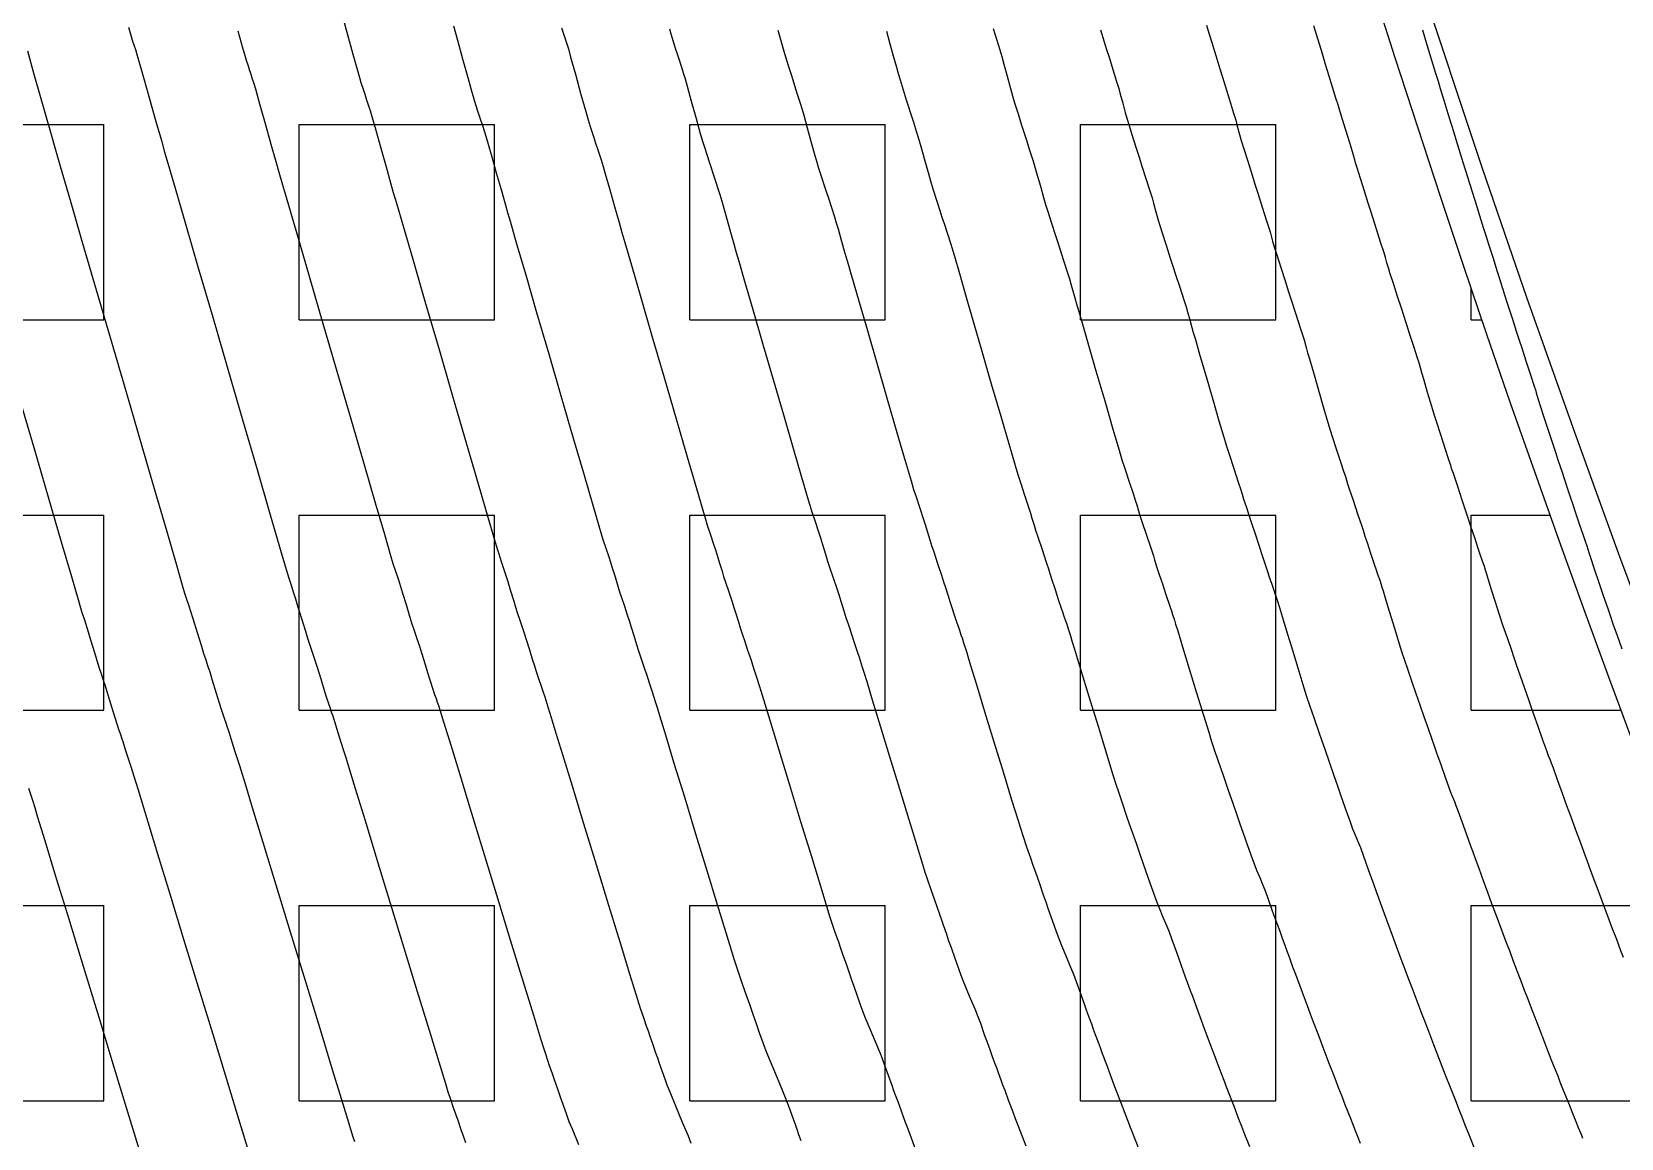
# Model space of a CAD drawing. Header units: feet. Extents: x 23 to 2149517, y -26 to 355304.
# Drawn here: x 2137437.8 to 2137498.9, y 340509.5 to 340552 of the extents above; entities that cross this region are included whole.
import ezdxf

# ---------------------------------------------------------------- set-up
doc = ezdxf.new("R2010")
doc.units = ezdxf.units.FT
doc.header["$MEASUREMENT"] = 0
doc.linetypes.add('xhpc023-pt$0$CL', pattern=[0.7, 0.5, -0.05, 0.1, -0.05])
for name, color, linetype in [('A-EC-CURLEX-MATTING', 6, 'Continuous'), ('C-TOPO-MAJR-N', 7, 'Continuous'), ('C-TOPO-MINR-N', 2, 'Continuous'), ('xhpc023-pav$0$A-PV-BC', 2, 'Continuous'), ('xhpc023-pt$0$V-PROP-RWAY-N', 7, 'Continuous'), ('xhpc023-pt$0$V-RWAY-CNTR-N', 4, 'xhpc023-pt$0$CL')]:
    doc.layers.add(name, color=color, linetype=linetype)

# ---------------------------------------------------------------- blocks, each defined once
blk = doc.blocks.new('xhpc023-pav')
at = {"layer": 'xhpc023-pav$0$A-PV-BC'}
blk.add_arc((2138085.448, 340781.127), 618.5, 189.308696, 218.608714, dxfattribs=at)
blk = doc.blocks.new('xhpc023-pt')
at = {"layer": 'xhpc023-pt$0$V-PROP-RWAY-N'}
blk.add_arc((2138085.362, 340747.681), 625, 187.589997, 218.608714, dxfattribs=at)
at = {"layer": 'xhpc023-pt$0$V-RWAY-CNTR-N'}
blk.add_arc((2138079.026, 340789.169), 600, 189.776189, 218.608714, dxfattribs=at)

msp = doc.modelspace()

# ---------------------------------------------------------------- block references
at = {"layer": 'A-EC-CURLEX-MATTING'}
msp.add_blockref('xhpc023-pt', (0, 0), dxfattribs=at)

# ---------------------------------------------------------------- next in the draw order: hatches: boundary and pattern name
h = msp.add_hatch(dxfattribs=at)
h.set_pattern_fill('SQUARE', color=256, scale=60)
h.set_pattern_definition([(0, (-6.905, -4.04), (0, 7.5), [7.5, -7.5]), (90, (-6.905, -4.04), (-7.5, 5e-16), [7.5, -7.5])])
edge = h.paths.add_edge_path()
edge.add_arc((2138044.92, 340728.888), 582.55, 186.445842, 221.755021, ccw=False)
edge.add_arc((2136881.465, 340563.607), 593.06, 9.695913, 28.023751)
edge.add_line((2137404.99, 340842.248), (2137360.887, 340917.634))
edge.add_arc((2137447.708, 341046.588), 155.457, 211.20002, 236.04866, ccw=False)
edge.add_line((2137314.735, 340966.056), (2137301.641, 340964.695))
edge.add_line((2137301.641, 340964.695), (2137293.912, 340952.908))
edge.add_line((2137293.912, 340952.908), (2137303.613, 340937.493))
edge.add_line((2137303.613, 340937.493), (2137345.99, 340840.887))
edge.add_line((2137345.99, 340840.887), (2137331.35, 340808.337))
edge.add_line((2137331.35, 340808.337), (2137355.481, 340807.848))
edge.add_line((2137355.481, 340807.848), (2137372.696, 340756.316))
edge.add_line((2137372.696, 340756.316), (2137351.027, 340683.383))
edge.add_line((2137351.027, 340683.383), (2137357.983, 340661.33))
edge.add_line((2137357.983, 340661.33), (2137454.597, 340604.082))
edge.add_line((2137454.597, 340604.082), (2137415.547, 340530.507))
edge.add_line((2137415.547, 340530.507), (2137390.499, 340493.752))
edge.add_line((2137390.499, 340493.752), (2137422.027, 340493.4))
edge.add_line((2137422.027, 340493.4), (2137396.265, 340470.455))
edge.add_line((2137396.265, 340470.455), (2137454.81, 340441.952))
edge.add_line((2137454.81, 340441.952), (2137478.721, 340421.222))
edge.add_line((2137478.721, 340421.222), (2137537.813, 340413.158))
edge.add_line((2137537.813, 340413.158), (2137543.89, 340415.228))
edge.add_line((2137543.89, 340415.228), (2137550.004, 340414.643))
edge.add_line((2137550.004, 340414.643), (2137577.55, 340364.916))
edge.add_line((2137577.55, 340364.916), (2137601.618, 340330.661))
edge.add_line((2137601.618, 340330.661), (2137610.339, 340340.941))

# ---------------------------------------------------------------- next in the draw order: linework, layer by layer
for points in [[(2137396.265, 340470.455), (2137454.81, 340441.952), (2137478.721, 340421.222), (2137537.813, 340413.158), (2137543.89, 340415.228), (2137550.004, 340414.643), (2137577.55, 340364.916), (2137601.618, 340330.661), (2137610.339, 340340.941, -0.155296), (2137466.053, 340663.489, 0.080141), (2137404.99, 340842.248)], [(2137495.169, 340570.113, 0.084712), (2137597.438, 340385.041), (2137625.022, 340350.498)]]:
    msp.add_lwpolyline(points, format="xyb", dxfattribs=at)
at = {"layer": 'C-TOPO-MAJR-N', "color": 7, "linetype": 'Continuous', "lineweight": -3}
for points, elevation in [([(2137498.953, 340516.465), (2137498.852, 340516.73), (2137498.69, 340517.155), (2137498.508, 340517.635), (2137498.347, 340518.06), (2137498.247, 340518.325), (2137498.143, 340518.603), (2137497.975, 340519.053), (2137497.789, 340519.551), (2137497.632, 340519.972), (2137497.551, 340520.19), (2137497.452, 340520.46), (2137497.307, 340520.855), (2137497.207, 340521.124), (2137497.109, 340521.395), (2137496.964, 340521.79), (2137496.866, 340522.06), (2137496.779, 340522.3), (2137496.612, 340522.764), (2137496.421, 340523.296), (2137496.261, 340523.739), (2137496.19, 340523.935), (2137496.132, 340524.077), (2137496.073, 340524.218), (2137496.008, 340524.403), (2137495.859, 340524.822), (2137495.677, 340525.337), (2137495.51, 340525.808), (2137495.408, 340526.097), (2137495.315, 340526.365), (2137495.165, 340526.796), (2137494.996, 340527.281), (2137494.846, 340527.712), (2137494.753, 340527.981), (2137494.658, 340528.257), (2137494.505, 340528.704), (2137494.335, 340529.202), (2137494.188, 340529.631), (2137494.108, 340529.871), (2137494.021, 340530.151), (2137493.885, 340530.596), (2137493.759, 340531.01), (2137493.703, 340531.197), (2137493.679, 340531.273), (2137493.655, 340531.35), (2137493.61, 340531.482), (2137493.525, 340531.733), (2137493.466, 340531.909), (2137493.387, 340532.145), (2137493.237, 340532.592), (2137493.091, 340533.027), (2137493.024, 340533.227), (2137493, 340533.303), (2137492.976, 340533.38), (2137492.91, 340533.578), (2137492.756, 340534.042), (2137492.572, 340534.596), (2137492.418, 340535.06), (2137492.352, 340535.258), (2137492.329, 340535.335), (2137492.305, 340535.411), (2137492.246, 340535.59), (2137492.106, 340536.015), (2137491.933, 340536.539), (2137491.777, 340537.013), (2137491.687, 340537.291), (2137491.586, 340537.632), (2137491.429, 340538.174), (2137491.281, 340538.685), (2137491.21, 340538.932), (2137491.157, 340539.12), (2137491.103, 340539.309), (2137491.043, 340539.494), (2137490.911, 340539.901), (2137490.749, 340540.398), (2137490.601, 340540.852), (2137490.511, 340541.13), (2137490.421, 340541.408), (2137490.275, 340541.863), (2137490.115, 340542.361), (2137489.983, 340542.77), (2137489.924, 340542.957), (2137489.868, 340543.156), (2137489.813, 340543.355), (2137489.755, 340543.541), (2137489.625, 340543.947), (2137489.468, 340544.442), (2137489.324, 340544.893), (2137489.237, 340545.17), (2137489.149, 340545.447), (2137489.007, 340545.899), (2137488.852, 340546.395), (2137488.724, 340546.803), (2137488.665, 340546.991), (2137488.632, 340547.113), (2137488.583, 340547.291), (2137488.55, 340547.413), (2137488.492, 340547.6), (2137488.367, 340548.004), (2137488.214, 340548.497), (2137488.074, 340548.946), (2137487.989, 340549.221), (2137487.91, 340549.479), (2137487.783, 340549.893), (2137487.64, 340550.361), (2137487.513, 340550.775), (2137487.434, 340551.034), (2137487.35, 340551.31), (2137487.213, 340551.762), (2137487.063, 340552.257)], 570), ([(2137445.748, 340552.063), (2137445.94, 340551.375), (2137446.022, 340551.08), (2137446.068, 340550.935), (2137446.136, 340550.724), (2137446.183, 340550.579), (2137446.23, 340550.435), (2137446.299, 340550.224), (2137446.345, 340550.08), (2137446.416, 340549.833), (2137446.578, 340549.258), (2137446.792, 340548.502), (2137447.015, 340547.713), (2137447.206, 340547.039), (2137447.322, 340546.629), (2137447.435, 340546.239), (2137447.69, 340545.365), (2137448.056, 340544.104), (2137448.507, 340542.556), (2137449.013, 340540.818), (2137449.546, 340538.988), (2137450.077, 340537.166), (2137450.577, 340535.449), (2137451.018, 340533.936), (2137451.371, 340532.725), (2137451.607, 340531.915), (2137451.698, 340531.603), (2137451.782, 340531.346), (2137451.906, 340530.972), (2137451.99, 340530.716), (2137452.067, 340530.466), (2137452.203, 340530.022), (2137452.338, 340529.578), (2137452.416, 340529.327), (2137452.502, 340529.067), (2137452.628, 340528.688), (2137452.714, 340528.428), (2137452.793, 340528.175), (2137452.932, 340527.729), (2137453.068, 340527.289), (2137453.141, 340527.055), (2137453.206, 340526.859), (2137453.301, 340526.577), (2137453.355, 340526.416), (2137453.401, 340526.281), (2137453.447, 340526.145), (2137453.51, 340525.946), (2137453.643, 340525.523), (2137453.784, 340525.072), (2137453.873, 340524.788), (2137453.987, 340524.418), (2137454.266, 340523.505), (2137454.668, 340522.186), (2137455.153, 340520.597), (2137455.68, 340518.874), (2137456.205, 340517.152), (2137456.689, 340515.568), (2137457.09, 340514.257), (2137457.365, 340513.356), (2137457.475, 340513), (2137457.567, 340512.726), (2137457.704, 340512.327), (2137457.797, 340512.055), (2137457.892, 340511.783), (2137458.03, 340511.385), (2137458.125, 340511.113), (2137458.22, 340510.841), (2137458.36, 340510.444), (2137458.457, 340510.173), (2137458.576, 340509.883), (2137458.82, 340509.292)], 560), ([(2137466.483, 340552.089), (2137466.629, 340551.555), (2137466.705, 340551.279), (2137466.771, 340551.066), (2137466.877, 340550.728), (2137466.984, 340550.39), (2137467.051, 340550.177), (2137467.119, 340549.964), (2137467.226, 340549.628), (2137467.334, 340549.291), (2137467.4, 340549.078), (2137467.472, 340548.822), (2137467.607, 340548.334), (2137467.764, 340547.768), (2137467.9, 340547.278), (2137467.973, 340547.018), (2137468.044, 340546.792), (2137468.159, 340546.436), (2137468.274, 340546.08), (2137468.347, 340545.855), (2137468.42, 340545.63), (2137468.537, 340545.275), (2137468.652, 340544.919), (2137468.724, 340544.694), (2137468.792, 340544.46), (2137468.914, 340544.027), (2137469.057, 340543.519), (2137469.186, 340543.062), (2137469.266, 340542.78), (2137469.367, 340542.434), (2137469.595, 340541.647), (2137469.915, 340540.548), (2137470.289, 340539.261), (2137470.681, 340537.915), (2137471.054, 340536.633), (2137471.372, 340535.544), (2137471.597, 340534.773), (2137471.693, 340534.447), (2137471.784, 340534.167), (2137471.929, 340533.724), (2137472.071, 340533.297), (2137472.147, 340533.064), (2137472.216, 340532.841), (2137472.315, 340532.515), (2137472.384, 340532.293), (2137472.465, 340532.047), (2137472.615, 340531.598), (2137472.764, 340531.149), (2137472.845, 340530.904), (2137472.914, 340530.684), (2137473.014, 340530.361), (2137473.082, 340530.141), (2137473.145, 340529.953), (2137473.252, 340529.634), (2137473.356, 340529.324), (2137473.411, 340529.162), (2137473.451, 340529.043), (2137473.51, 340528.868), (2137473.551, 340528.748), (2137473.613, 340528.55), (2137473.717, 340528.221), (2137473.788, 340527.993), (2137473.881, 340527.69), (2137474.106, 340526.952), (2137474.419, 340525.924), (2137474.778, 340524.747), (2137475.139, 340523.567), (2137475.457, 340522.526), (2137475.689, 340521.767), (2137475.791, 340521.435), (2137475.884, 340521.16), (2137476.032, 340520.726), (2137476.181, 340520.292), (2137476.275, 340520.018), (2137476.37, 340519.744), (2137476.521, 340519.311), (2137476.671, 340518.878), (2137476.767, 340518.605), (2137476.863, 340518.331), (2137477.014, 340517.899), (2137477.167, 340517.467), (2137477.265, 340517.196), (2137477.373, 340516.93), (2137477.547, 340516.512), (2137477.721, 340516.093), (2137477.83, 340515.828), (2137477.934, 340515.544), (2137478.097, 340515.091), (2137478.253, 340514.655), (2137478.336, 340514.422), (2137478.41, 340514.219), (2137478.518, 340513.923), (2137478.593, 340513.72), (2137478.667, 340513.518), (2137478.776, 340513.222), (2137478.851, 340513.019), (2137478.937, 340512.788), (2137479.098, 340512.355), (2137479.266, 340511.905), (2137479.372, 340511.621), (2137479.474, 340511.35), (2137479.636, 340510.923), (2137479.799, 340510.496), (2137479.901, 340510.226), (2137480.005, 340509.956), (2137480.169, 340509.529), (2137480.334, 340509.103)], 565)]:
    msp.add_lwpolyline(points, dxfattribs=dict(at, elevation=elevation))
at = {"layer": 'C-TOPO-MINR-N', "color": 2, "linetype": 'Continuous', "lineweight": -3}
for points, elevation in [([(2137449.718, 340552.765), (2137449.939, 340551.967), (2137450.161, 340551.168), (2137450.335, 340550.543), (2137450.412, 340550.267), (2137450.47, 340550.084), (2137450.557, 340549.817), (2137450.616, 340549.634), (2137450.675, 340549.452), (2137450.763, 340549.186), (2137450.821, 340549.003), (2137450.888, 340548.77), (2137451.037, 340548.243), (2137451.231, 340547.556), (2137451.433, 340546.841), (2137451.605, 340546.231), (2137451.711, 340545.859), (2137451.83, 340545.449), (2137452.099, 340544.524), (2137452.484, 340543.201), (2137452.952, 340541.594), (2137453.468, 340539.821), (2137453.999, 340537.997), (2137454.512, 340536.238), (2137454.971, 340534.66), (2137455.345, 340533.379), (2137455.598, 340532.511), (2137455.697, 340532.172), (2137455.759, 340531.98), (2137455.859, 340531.679), (2137455.959, 340531.377), (2137456.021, 340531.185), (2137456.094, 340530.951), (2137456.215, 340530.553), (2137456.337, 340530.155), (2137456.409, 340529.92), (2137456.473, 340529.727), (2137456.575, 340529.422), (2137456.677, 340529.117), (2137456.741, 340528.923), (2137456.815, 340528.685), (2137456.939, 340528.283), (2137457.062, 340527.889), (2137457.129, 340527.672), (2137457.201, 340527.456), (2137457.306, 340527.145), (2137457.366, 340526.966), (2137457.417, 340526.816), (2137457.467, 340526.666), (2137457.526, 340526.48), (2137457.647, 340526.095), (2137457.776, 340525.687), (2137457.856, 340525.429), (2137457.959, 340525.092), (2137458.213, 340524.262), (2137458.579, 340523.062), (2137459.021, 340521.617), (2137459.499, 340520.048), (2137459.978, 340518.481), (2137460.419, 340517.037), (2137460.784, 340515.842), (2137461.037, 340515.017), (2137461.138, 340514.687), (2137461.206, 340514.485), (2137461.315, 340514.167), (2137461.424, 340513.849), (2137461.493, 340513.647), (2137461.563, 340513.447), (2137461.673, 340513.129), (2137461.783, 340512.812), (2137461.853, 340512.611), (2137461.924, 340512.411), (2137462.035, 340512.094), (2137462.147, 340511.777), (2137462.219, 340511.578), (2137462.33, 340511.306), (2137462.551, 340510.771), (2137462.809, 340510.149), (2137463.03, 340509.614), (2137463.141, 340509.342)], 561), ([(2137454.022, 340552.261), (2137454.178, 340551.702), (2137454.376, 340550.988), (2137454.574, 340550.273), (2137454.731, 340549.711), (2137454.803, 340549.455), (2137454.873, 340549.234), (2137454.977, 340548.91), (2137455.049, 340548.689), (2137455.121, 340548.469), (2137455.226, 340548.147), (2137455.297, 340547.926), (2137455.36, 340547.706), (2137455.495, 340547.229), (2137455.669, 340546.611), (2137455.85, 340545.97), (2137456.005, 340545.424), (2137456.1, 340545.09), (2137456.207, 340544.72), (2137456.449, 340543.887), (2137456.796, 340542.695), (2137457.217, 340541.248), (2137457.682, 340539.651), (2137458.161, 340538.007), (2137458.623, 340536.421), (2137459.038, 340534.997), (2137459.375, 340533.839), (2137459.605, 340533.052), (2137459.696, 340532.741), (2137459.764, 340532.53), (2137459.874, 340532.198), (2137459.984, 340531.865), (2137460.053, 340531.655), (2137460.12, 340531.436), (2137460.228, 340531.085), (2137460.335, 340530.733), (2137460.403, 340530.513), (2137460.473, 340530.301), (2137460.585, 340529.966), (2137460.697, 340529.631), (2137460.767, 340529.419), (2137460.837, 340529.195), (2137460.947, 340528.838), (2137461.055, 340528.489), (2137461.117, 340528.29), (2137461.196, 340528.052), (2137461.311, 340527.712), (2137461.377, 340527.515), (2137461.433, 340527.351), (2137461.488, 340527.186), (2137461.543, 340527.014), (2137461.652, 340526.668), (2137461.767, 340526.301), (2137461.839, 340526.07), (2137461.932, 340525.766), (2137462.16, 340525.019), (2137462.49, 340523.939), (2137462.888, 340522.636), (2137463.319, 340521.223), (2137463.751, 340519.81), (2137464.149, 340518.507), (2137464.479, 340517.426), (2137464.708, 340516.678), (2137464.801, 340516.374), (2137464.875, 340516.154), (2137464.994, 340515.807), (2137465.113, 340515.459), (2137465.189, 340515.24), (2137465.264, 340515.021), (2137465.385, 340514.675), (2137465.505, 340514.328), (2137465.582, 340514.109), (2137465.658, 340513.891), (2137465.78, 340513.545), (2137465.902, 340513.2), (2137465.981, 340512.982), (2137466.084, 340512.73), (2137466.282, 340512.25), (2137466.512, 340511.696), (2137466.71, 340511.217), (2137466.813, 340510.964), (2137466.897, 340510.736), (2137467.027, 340510.374), (2137467.152, 340510.025), (2137467.219, 340509.839), (2137467.278, 340509.677), (2137467.364, 340509.439)], 562), ([(2137482.937, 340552.278), (2137483.039, 340551.94), (2137483.137, 340551.619), (2137483.293, 340551.112), (2137483.448, 340550.605), (2137483.547, 340550.284), (2137483.651, 340549.948), (2137483.817, 340549.415), (2137483.976, 340548.904), (2137484.059, 340548.633), (2137484.121, 340548.406), (2137484.211, 340548.075), (2137484.273, 340547.849), (2137484.358, 340547.574), (2137484.521, 340547.055), (2137484.692, 340546.513), (2137484.8, 340546.171), (2137484.908, 340545.83), (2137485.081, 340545.288), (2137485.245, 340544.77), (2137485.331, 340544.499), (2137485.39, 340544.289), (2137485.475, 340543.98), (2137485.534, 340543.769), (2137485.621, 340543.495), (2137485.789, 340542.97), (2137485.966, 340542.421), (2137486.078, 340542.075), (2137486.191, 340541.729), (2137486.37, 340541.18), (2137486.54, 340540.656), (2137486.627, 340540.386), (2137486.684, 340540.188), (2137486.765, 340539.899), (2137486.821, 340539.701), (2137486.889, 340539.466), (2137487.041, 340538.942), (2137487.237, 340538.267), (2137487.437, 340537.581), (2137487.6, 340537.02), (2137487.689, 340536.722), (2137487.777, 340536.449), (2137487.923, 340536.002), (2137488.084, 340535.514), (2137488.216, 340535.116), (2137488.273, 340534.942), (2137488.316, 340534.803), (2137488.358, 340534.665), (2137488.423, 340534.471), (2137488.568, 340534.034), (2137488.74, 340533.516), (2137488.886, 340533.079), (2137488.95, 340532.885), (2137488.993, 340532.747), (2137489.035, 340532.61), (2137489.102, 340532.411), (2137489.24, 340531.999), (2137489.381, 340531.58), (2137489.455, 340531.359), (2137489.51, 340531.197), (2137489.588, 340530.965), (2137489.634, 340530.829), (2137489.677, 340530.693), (2137489.72, 340530.556), (2137489.791, 340530.321), (2137489.957, 340529.777), (2137490.159, 340529.114), (2137490.34, 340528.52), (2137490.444, 340528.184), (2137490.53, 340527.928), (2137490.67, 340527.516), (2137490.829, 340527.054), (2137490.97, 340526.643), (2137491.058, 340526.388), (2137491.146, 340526.133), (2137491.288, 340525.724), (2137491.449, 340525.262), (2137491.591, 340524.853), (2137491.68, 340524.598), (2137491.775, 340524.328), (2137491.931, 340523.887), (2137492.102, 340523.402), (2137492.244, 340523.002), (2137492.312, 340522.814), (2137492.371, 340522.669), (2137492.459, 340522.458), (2137492.518, 340522.314), (2137492.591, 340522.114), (2137492.743, 340521.692), (2137492.923, 340521.191), (2137493.079, 340520.757), (2137493.16, 340520.532), (2137493.254, 340520.276), (2137493.391, 340519.9), (2137493.484, 340519.644), (2137493.579, 340519.387), (2137493.717, 340519.012), (2137493.811, 340518.756), (2137493.888, 340518.549), (2137494.037, 340518.149), (2137494.214, 340517.676), (2137494.373, 340517.248), (2137494.472, 340516.984), (2137494.567, 340516.733), (2137494.72, 340516.328), (2137494.893, 340515.873), (2137495.047, 340515.469), (2137495.142, 340515.217), (2137495.248, 340514.944), (2137495.42, 340514.495), (2137495.609, 340514.008), (2137495.735, 340513.68), (2137495.799, 340513.516), (2137495.82, 340513.462), (2137495.822, 340513.454), (2137495.824, 340513.449), (2137495.834, 340513.424), (2137495.841, 340513.407), (2137495.906, 340513.24), (2137496.064, 340512.838), (2137496.256, 340512.348), (2137496.425, 340511.918), (2137496.512, 340511.695), (2137496.613, 340511.442), (2137496.76, 340511.071), (2137496.861, 340510.817), (2137496.967, 340510.55), (2137497.121, 340510.166), (2137497.212, 340509.94), (2137497.261, 340509.821), (2137497.334, 340509.646), (2137497.378, 340509.526)], 569), ([(2137441.544, 340552.208), (2137441.632, 340551.892), (2137441.691, 340551.708), (2137441.75, 340551.524), (2137441.81, 340551.341), (2137441.87, 340551.157), (2137441.944, 340550.896), (2137442.12, 340550.272), (2137442.353, 340549.447), (2137442.597, 340548.584), (2137442.806, 340547.847), (2137442.933, 340547.399), (2137443.057, 340546.974), (2137443.334, 340546.02), (2137443.734, 340544.646), (2137444.226, 340542.957), (2137444.777, 340541.062), (2137445.358, 340539.068), (2137445.936, 340537.083), (2137446.481, 340535.212), (2137446.961, 340533.565), (2137447.345, 340532.248), (2137447.602, 340531.369), (2137447.7, 340531.034), (2137447.774, 340530.806), (2137447.884, 340530.474), (2137447.958, 340530.246), (2137448.04, 340529.981), (2137448.19, 340529.491), (2137448.34, 340529), (2137448.422, 340528.734), (2137448.499, 340528.502), (2137448.612, 340528.164), (2137448.688, 340527.933), (2137448.772, 340527.665), (2137448.924, 340527.174), (2137449.074, 340526.689), (2137449.153, 340526.438), (2137449.211, 340526.262), (2137449.296, 340526.009), (2137449.344, 340525.867), (2137449.385, 340525.746), (2137449.426, 340525.625), (2137449.493, 340525.411), (2137449.638, 340524.951), (2137449.793, 340524.458), (2137449.89, 340524.147), (2137449.995, 340523.807), (2137450.251, 340522.966), (2137450.627, 340521.737), (2137451.086, 340520.232), (2137451.597, 340518.561), (2137452.123, 340516.837), (2137452.632, 340515.17), (2137453.089, 340513.673), (2137453.461, 340512.457), (2137453.713, 340511.633), (2137453.811, 340511.313), (2137453.894, 340511.067), (2137454.017, 340510.708), (2137454.102, 340510.462), (2137454.187, 340510.217), (2137454.311, 340509.859), (2137454.397, 340509.614), (2137454.482, 340509.37)], 559), ([(2137458.177, 340552.18), (2137458.252, 340551.945), (2137458.361, 340551.602), (2137458.435, 340551.367), (2137458.523, 340551.054), (2137458.705, 340550.396), (2137458.92, 340549.623), (2137459.103, 340548.962), (2137459.193, 340548.643), (2137459.275, 340548.383), (2137459.397, 340548.004), (2137459.481, 340547.744), (2137459.566, 340547.486), (2137459.69, 340547.108), (2137459.773, 340546.849), (2137459.852, 340546.572), (2137460.013, 340546.004), (2137460.205, 340545.321), (2137460.38, 340544.7), (2137460.488, 340544.32), (2137460.6, 340543.934), (2137460.854, 340543.061), (2137461.214, 340541.823), (2137461.645, 340540.344), (2137462.11, 340538.748), (2137462.573, 340537.157), (2137462.999, 340535.694), (2137463.352, 340534.483), (2137463.596, 340533.647), (2137463.695, 340533.309), (2137463.771, 340533.076), (2137463.892, 340532.708), (2137464.012, 340532.344), (2137464.084, 340532.125), (2137464.145, 340531.927), (2137464.24, 340531.615), (2137464.336, 340531.303), (2137464.397, 340531.106), (2137464.471, 340530.882), (2137464.595, 340530.509), (2137464.719, 340530.137), (2137464.793, 340529.914), (2137464.855, 340529.716), (2137464.952, 340529.402), (2137465.048, 340529.093), (2137465.106, 340528.907), (2137465.192, 340528.649), (2137465.316, 340528.279), (2137465.388, 340528.064), (2137465.449, 340527.885), (2137465.509, 340527.707), (2137465.559, 340527.55), (2137465.656, 340527.241), (2137465.758, 340526.916), (2137465.822, 340526.711), (2137465.922, 340526.385), (2137466.166, 340525.585), (2137466.514, 340524.446), (2137466.923, 340523.103), (2137467.354, 340521.692), (2137467.765, 340520.347), (2137468.114, 340519.204), (2137468.361, 340518.397), (2137468.465, 340518.061), (2137468.545, 340517.823), (2137468.673, 340517.446), (2137468.802, 340517.07), (2137468.884, 340516.833), (2137468.966, 340516.595), (2137469.097, 340516.22), (2137469.227, 340515.845), (2137469.31, 340515.608), (2137469.393, 340515.371), (2137469.524, 340514.997), (2137469.657, 340514.623), (2137469.742, 340514.387), (2137469.837, 340514.153), (2137470.013, 340513.729), (2137470.215, 340513.243), (2137470.39, 340512.819), (2137470.485, 340512.585), (2137470.576, 340512.338), (2137470.717, 340511.946), (2137470.852, 340511.568), (2137470.925, 340511.366), (2137470.989, 340511.191), (2137471.082, 340510.934), (2137471.147, 340510.758), (2137471.211, 340510.583), (2137471.306, 340510.326), (2137471.37, 340510.151), (2137471.445, 340509.95), (2137471.585, 340509.575), (2137471.73, 340509.185)], 563), ([(2137462.313, 340552.137), (2137462.37, 340551.951), (2137462.462, 340551.657), (2137462.555, 340551.364), (2137462.614, 340551.178), (2137462.673, 340550.993), (2137462.766, 340550.701), (2137462.86, 340550.408), (2137462.917, 340550.223), (2137462.997, 340549.938), (2137463.156, 340549.365), (2137463.342, 340548.695), (2137463.501, 340548.12), (2137463.583, 340547.831), (2137463.646, 340547.631), (2137463.747, 340547.315), (2137463.85, 340546.999), (2137463.914, 340546.8), (2137463.979, 340546.6), (2137464.082, 340546.286), (2137464.185, 340545.971), (2137464.248, 340545.771), (2137464.322, 340545.516), (2137464.463, 340545.015), (2137464.631, 340544.42), (2137464.783, 340543.881), (2137464.877, 340543.55), (2137464.975, 340543.212), (2137465.198, 340542.447), (2137465.513, 340541.363), (2137465.89, 340540.067), (2137466.297, 340538.668), (2137466.704, 340537.272), (2137467.078, 340535.987), (2137467.389, 340534.922), (2137467.605, 340534.183), (2137467.694, 340533.878), (2137467.777, 340533.622), (2137467.911, 340533.216), (2137468.042, 340532.821), (2137468.116, 340532.594), (2137468.195, 340532.336), (2137468.311, 340531.958), (2137468.39, 340531.699), (2137468.468, 340531.464), (2137468.605, 340531.054), (2137468.742, 340530.643), (2137468.819, 340530.409), (2137468.899, 340530.153), (2137469.014, 340529.779), (2137469.094, 340529.524), (2137469.186, 340529.247), (2137469.321, 340528.846), (2137469.399, 340528.613), (2137469.465, 340528.42), (2137469.53, 340528.227), (2137469.601, 340528.003), (2137469.721, 340527.619), (2137469.805, 340527.352), (2137469.892, 340527.066), (2137470.106, 340526.366), (2137470.411, 340525.368), (2137470.77, 340524.191), (2137471.148, 340522.953), (2137471.508, 340521.772), (2137471.816, 340520.766), (2137472.034, 340520.052), (2137472.128, 340519.748), (2137472.214, 340519.491), (2137472.353, 340519.086), (2137472.492, 340518.681), (2137472.58, 340518.425), (2137472.668, 340518.17), (2137472.809, 340517.766), (2137472.949, 340517.362), (2137473.038, 340517.106), (2137473.128, 340516.851), (2137473.269, 340516.448), (2137473.412, 340516.045), (2137473.504, 340515.791), (2137473.625, 340515.495), (2137473.831, 340514.999), (2137474.037, 340514.503), (2137474.158, 340514.207), (2137474.255, 340513.941), (2137474.407, 340513.518), (2137474.553, 340513.112), (2137474.631, 340512.894), (2137474.699, 340512.705), (2137474.8, 340512.428), (2137474.87, 340512.239), (2137474.939, 340512.05), (2137475.041, 340511.774), (2137475.11, 340511.585), (2137475.191, 340511.369), (2137475.341, 340510.965), (2137475.498, 340510.545), (2137475.597, 340510.28), (2137475.693, 340510.027), (2137475.844, 340509.629), (2137475.995, 340509.23)], 564), ([(2137470.652, 340552.052), (2137470.772, 340551.613), (2137470.909, 340551.106), (2137471.03, 340550.665), (2137471.097, 340550.422), (2137471.171, 340550.18), (2137471.291, 340549.798), (2137471.412, 340549.417), (2137471.488, 340549.176), (2137471.565, 340548.935), (2137471.686, 340548.555), (2137471.807, 340548.174), (2137471.883, 340547.933), (2137471.971, 340547.618), (2137472.122, 340547.072), (2137472.273, 340546.526), (2137472.363, 340546.206), (2137472.442, 340545.954), (2137472.57, 340545.557), (2137472.699, 340545.161), (2137472.78, 340544.91), (2137472.862, 340544.659), (2137472.991, 340544.264), (2137473.12, 340543.868), (2137473.2, 340543.617), (2137473.285, 340543.323), (2137473.424, 340542.829), (2137473.565, 340542.327), (2137473.655, 340542.011), (2137473.757, 340541.657), (2137473.99, 340540.855), (2137474.31, 340539.756), (2137474.673, 340538.508), (2137475.036, 340537.26), (2137475.356, 340536.163), (2137475.589, 340535.365), (2137475.692, 340535.016), (2137475.79, 340534.713), (2137475.948, 340534.232), (2137476.1, 340533.773), (2137476.179, 340533.533), (2137476.236, 340533.346), (2137476.32, 340533.073), (2137476.378, 340532.886), (2137476.462, 340532.629), (2137476.625, 340532.142), (2137476.787, 340531.655), (2137476.871, 340531.399), (2137476.929, 340531.214), (2137477.013, 340530.943), (2137477.071, 340530.758), (2137477.134, 340530.567), (2137477.249, 340530.225), (2137477.362, 340529.888), (2137477.422, 340529.712), (2137477.465, 340529.584), (2137477.528, 340529.396), (2137477.571, 340529.268), (2137477.626, 340529.096), (2137477.712, 340528.822), (2137477.771, 340528.634), (2137477.869, 340528.312), (2137478.105, 340527.539), (2137478.424, 340526.493), (2137478.773, 340525.35), (2137479.097, 340524.289), (2137479.342, 340523.487), (2137479.455, 340523.122), (2137479.553, 340522.829), (2137479.711, 340522.366), (2137479.87, 340521.903), (2137479.971, 340521.61), (2137480.072, 340521.318), (2137480.233, 340520.856), (2137480.393, 340520.395), (2137480.495, 340520.103), (2137480.6, 340519.805), (2137480.765, 340519.335), (2137480.929, 340518.872), (2137481.027, 340518.6), (2137481.118, 340518.377), (2137481.264, 340518.025), (2137481.411, 340517.673), (2137481.502, 340517.45), (2137481.606, 340517.164), (2137481.781, 340516.679), (2137481.951, 340516.204), (2137482.042, 340515.949), (2137482.121, 340515.733), (2137482.237, 340515.417), (2137482.316, 340515.201), (2137482.395, 340514.985), (2137482.511, 340514.669), (2137482.591, 340514.453), (2137482.683, 340514.206), (2137482.855, 340513.745), (2137483.034, 340513.264), (2137483.147, 340512.962), (2137483.256, 340512.673), (2137483.429, 340512.217), (2137483.602, 340511.762), (2137483.712, 340511.473), (2137483.822, 340511.186), (2137483.998, 340510.731), (2137484.173, 340510.276), (2137484.284, 340509.989), (2137484.402, 340509.688), (2137484.589, 340509.211)], 566), ([(2137474.742, 340552.151), (2137474.87, 340551.741), (2137474.998, 340551.331), (2137475.077, 340551.071), (2137475.156, 340550.786), (2137475.282, 340550.32), (2137475.409, 340549.853), (2137475.489, 340549.564), (2137475.572, 340549.294), (2137475.706, 340548.869), (2137475.84, 340548.443), (2137475.925, 340548.174), (2137476.011, 340547.906), (2137476.146, 340547.482), (2137476.282, 340547.057), (2137476.365, 340546.789), (2137476.441, 340546.519), (2137476.559, 340546.091), (2137476.677, 340545.664), (2137476.753, 340545.394), (2137476.84, 340545.119), (2137476.981, 340544.681), (2137477.123, 340544.242), (2137477.213, 340543.965), (2137477.303, 340543.686), (2137477.448, 340543.246), (2137477.59, 340542.809), (2137477.676, 340542.54), (2137477.748, 340542.289), (2137477.861, 340541.891), (2137477.972, 340541.493), (2137478.043, 340541.241), (2137478.147, 340540.884), (2137478.38, 340540.081), (2137478.692, 340539.009), (2137479.03, 340537.845), (2137479.344, 340536.769), (2137479.581, 340535.956), (2137479.691, 340535.585), (2137479.797, 340535.258), (2137479.967, 340534.74), (2137480.129, 340534.25), (2137480.21, 340534.003), (2137480.257, 340533.851), (2137480.325, 340533.63), (2137480.371, 340533.479), (2137480.46, 340533.212), (2137480.634, 340532.686), (2137480.809, 340532.161), (2137480.898, 340531.894), (2137480.944, 340531.744), (2137481.012, 340531.525), (2137481.059, 340531.375), (2137481.124, 340531.181), (2137481.246, 340530.816), (2137481.368, 340530.452), (2137481.433, 340530.261), (2137481.479, 340530.124), (2137481.546, 340529.925), (2137481.592, 340529.789), (2137481.639, 340529.642), (2137481.707, 340529.424), (2137481.754, 340529.274), (2137481.832, 340529.017), (2137482.021, 340528.397), (2137482.278, 340527.556), (2137482.558, 340526.636), (2137482.821, 340525.777), (2137483.022, 340525.121), (2137483.118, 340524.809), (2137483.223, 340524.498), (2137483.391, 340524.006), (2137483.56, 340523.514), (2137483.667, 340523.203), (2137483.774, 340522.893), (2137483.945, 340522.402), (2137484.115, 340521.911), (2137484.223, 340521.601), (2137484.336, 340521.28), (2137484.516, 340520.77), (2137484.691, 340520.277), (2137484.789, 340520.005), (2137484.862, 340519.823), (2137484.981, 340519.538), (2137485.1, 340519.252), (2137485.174, 340519.071), (2137485.279, 340518.784), (2137485.465, 340518.267), (2137485.649, 340517.753), (2137485.748, 340517.477), (2137485.832, 340517.247), (2137485.955, 340516.911), (2137486.038, 340516.682), (2137486.123, 340516.452), (2137486.246, 340516.117), (2137486.331, 340515.888), (2137486.429, 340515.625), (2137486.611, 340515.135), (2137486.802, 340514.624), (2137486.922, 340514.303), (2137487.038, 340513.996), (2137487.222, 340513.512), (2137487.405, 340513.028), (2137487.522, 340512.721), (2137487.639, 340512.416), (2137487.826, 340511.933), (2137488.012, 340511.449), (2137488.13, 340511.144), (2137488.255, 340510.824), (2137488.454, 340510.318), (2137488.645, 340509.831), (2137488.747, 340509.57), (2137488.837, 340509.343)], 567), ([(2137478.874, 340552.097), (2137479.015, 340551.638), (2137479.104, 340551.347), (2137479.196, 340551.051), (2137479.342, 340550.582), (2137479.485, 340550.122), (2137479.568, 340549.852), (2137479.629, 340549.63), (2137479.724, 340549.279), (2137479.82, 340548.928), (2137479.881, 340548.706), (2137479.966, 340548.431), (2137480.114, 340547.959), (2137480.266, 340547.477), (2137480.362, 340547.173), (2137480.459, 340546.868), (2137480.614, 340546.385), (2137480.763, 340545.914), (2137480.848, 340545.644), (2137480.906, 340545.438), (2137480.996, 340545.113), (2137481.085, 340544.787), (2137481.144, 340544.581), (2137481.23, 340544.307), (2137481.385, 340543.826), (2137481.545, 340543.332), (2137481.645, 340543.02), (2137481.747, 340542.708), (2137481.909, 340542.213), (2137482.065, 340541.732), (2137482.152, 340541.463), (2137482.207, 340541.271), (2137482.293, 340540.967), (2137482.378, 340540.663), (2137482.432, 340540.471), (2137482.51, 340540.202), (2137482.686, 340539.597), (2137482.921, 340538.787), (2137483.177, 340537.906), (2137483.417, 340537.085), (2137483.6, 340536.457), (2137483.69, 340536.154), (2137483.803, 340535.803), (2137483.986, 340535.248), (2137484.158, 340534.726), (2137484.242, 340534.472), (2137484.303, 340534.272), (2137484.365, 340534.072), (2137484.457, 340533.794), (2137484.644, 340533.231), (2137484.832, 340532.667), (2137484.924, 340532.389), (2137484.985, 340532.191), (2137485.047, 340531.992), (2137485.113, 340531.795), (2137485.243, 340531.407), (2137485.375, 340531.016), (2137485.444, 340530.81), (2137485.494, 340530.662), (2137485.567, 340530.447), (2137485.613, 340530.309), (2137485.675, 340530.112), (2137485.737, 340529.915), (2137485.815, 340529.66), (2137485.998, 340529.056), (2137486.237, 340528.272), (2137486.481, 340527.472), (2137486.679, 340526.825), (2137486.781, 340526.497), (2137486.892, 340526.166), (2137487.07, 340525.645), (2137487.249, 340525.125), (2137487.362, 340524.796), (2137487.476, 340524.467), (2137487.656, 340523.947), (2137487.837, 340523.428), (2137487.952, 340523.1), (2137488.073, 340522.754), (2137488.267, 340522.206), (2137488.452, 340521.682), (2137488.55, 340521.409), (2137488.635, 340521.202), (2137488.761, 340520.9), (2137488.846, 340520.692), (2137488.951, 340520.404), (2137489.149, 340519.855), (2137489.347, 340519.302), (2137489.454, 340519.005), (2137489.543, 340518.761), (2137489.673, 340518.406), (2137489.761, 340518.163), (2137489.851, 340517.92), (2137489.981, 340517.565), (2137490.071, 340517.322), (2137490.175, 340517.044), (2137490.368, 340516.524), (2137490.57, 340515.984), (2137490.697, 340515.643), (2137490.82, 340515.319), (2137491.014, 340514.806), (2137491.209, 340514.293), (2137491.332, 340513.969), (2137491.457, 340513.646), (2137491.654, 340513.134), (2137491.851, 340512.623), (2137491.976, 340512.299), (2137492.109, 340511.961), (2137492.319, 340511.424), (2137492.521, 340510.909), (2137492.63, 340510.633), (2137492.725, 340510.392), (2137492.864, 340510.041), (2137492.96, 340509.801), (2137493.061, 340509.548), (2137493.207, 340509.184)], 568), ([(2137491.231, 340552.103), (2137491.285, 340551.922), (2137491.418, 340551.482), (2137491.584, 340550.935), (2137491.736, 340550.433), (2137491.828, 340550.127), (2137491.914, 340549.846), (2137492.052, 340549.396), (2137492.208, 340548.888), (2137492.346, 340548.438), (2137492.432, 340548.157), (2137492.526, 340547.853), (2137492.681, 340547.354), (2137492.849, 340546.811), (2137492.985, 340546.374), (2137493.041, 340546.194), (2137493.057, 340546.133), (2137493.114, 340545.953), (2137493.251, 340545.516), (2137493.421, 340544.972), (2137493.578, 340544.473), (2137493.674, 340544.169), (2137493.77, 340543.865), (2137493.928, 340543.367), (2137494.1, 340542.825), (2137494.239, 340542.39), (2137494.296, 340542.21), (2137494.314, 340542.145), (2137494.372, 340541.965), (2137494.512, 340541.529), (2137494.686, 340540.987), (2137494.846, 340540.489), (2137494.944, 340540.185), (2137495.042, 340539.882), (2137495.203, 340539.386), (2137495.379, 340538.845), (2137495.521, 340538.41), (2137495.579, 340538.231), (2137495.598, 340538.162), (2137495.638, 340538.025), (2137495.686, 340537.86), (2137495.75, 340537.665), (2137495.895, 340537.223), (2137496.073, 340536.681), (2137496.237, 340536.184), (2137496.337, 340535.881), (2137496.433, 340535.589), (2137496.59, 340535.115), (2137496.766, 340534.587), (2137496.917, 340534.131), (2137497.002, 340533.875), (2137497.099, 340533.585), (2137497.253, 340533.125), (2137497.401, 340532.686), (2137497.477, 340532.458), (2137497.537, 340532.28), (2137497.624, 340532.023), (2137497.675, 340531.87), (2137497.723, 340531.714), (2137497.771, 340531.558), (2137497.838, 340531.361), (2137497.989, 340530.918), (2137498.175, 340530.374), (2137498.345, 340529.877), (2137498.449, 340529.573), (2137498.546, 340529.292), (2137498.704, 340528.839), (2137498.881, 340528.329)], 571), ([(2137437.661, 340551.29), (2137437.914, 340550.396), (2137438.179, 340549.458), (2137438.406, 340548.656), (2137438.545, 340548.168), (2137438.662, 340547.765), (2137438.923, 340546.867), (2137439.302, 340545.565), (2137439.772, 340543.95), (2137440.306, 340542.115), (2137440.878, 340540.151), (2137441.462, 340538.148), (2137442.029, 340536.2), (2137442.555, 340534.396), (2137443.011, 340532.83), (2137443.372, 340531.591), (2137443.611, 340530.773), (2137443.701, 340530.465), (2137443.765, 340530.266), (2137443.861, 340529.976), (2137443.927, 340529.777), (2137444.013, 340529.496), (2137444.177, 340528.959), (2137444.342, 340528.423), (2137444.429, 340528.141), (2137444.496, 340527.938), (2137444.595, 340527.641), (2137444.662, 340527.438), (2137444.75, 340527.155), (2137444.916, 340526.62), (2137445.081, 340526.089), (2137445.164, 340525.821), (2137445.216, 340525.665), (2137445.291, 340525.442), (2137445.333, 340525.318), (2137445.369, 340525.211), (2137445.405, 340525.105), (2137445.477, 340524.877), (2137445.634, 340524.378), (2137445.802, 340523.843), (2137445.908, 340523.506), (2137446.02, 340523.137), (2137446.299, 340522.227), (2137446.705, 340520.896), (2137447.203, 340519.266), (2137447.755, 340517.458), (2137448.325, 340515.591), (2137448.876, 340513.788), (2137449.37, 340512.169), (2137449.772, 340510.855), (2137450.043, 340509.967), (2137450.148, 340509.626), (2137450.222, 340509.407)], 558), ([(2137437.296, 340538.152), (2137437.907, 340536.056), (2137438.472, 340534.116), (2137438.963, 340532.431), (2137439.35, 340531.101), (2137439.606, 340530.223), (2137439.702, 340529.896), (2137439.757, 340529.726), (2137439.839, 340529.477), (2137439.895, 340529.307), (2137439.958, 340529.102), (2137440.089, 340528.677), (2137440.241, 340528.179), (2137440.371, 340527.754), (2137440.435, 340527.547), (2137440.493, 340527.373), (2137440.578, 340527.118), (2137440.636, 340526.943), (2137440.729, 340526.645), (2137440.909, 340526.065), (2137441.087, 340525.489), (2137441.176, 340525.204), (2137441.221, 340525.068), (2137441.286, 340524.875), (2137441.322, 340524.769), (2137441.353, 340524.676), (2137441.384, 340524.584), (2137441.461, 340524.342), (2137441.63, 340523.805), (2137441.811, 340523.229), (2137441.925, 340522.866), (2137442.029, 340522.525), (2137442.285, 340521.686), (2137442.663, 340520.449), (2137443.132, 340518.913), (2137443.661, 340517.18), (2137444.221, 340515.349), (2137444.779, 340513.521), (2137445.306, 340511.797), (2137445.77, 340510.276), (2137446.142, 340509.059)], 557), ([(2137437.706, 340522.975), (2137437.853, 340522.509), (2137437.942, 340522.225), (2137438.053, 340521.86), (2137438.328, 340520.962), (2137438.733, 340519.636), (2137439.235, 340517.991), (2137439.802, 340516.135), (2137440.401, 340514.175), (2137440.999, 340512.218), (2137441.562, 340510.372), (2137442.059, 340508.745)], 556)]:
    msp.add_lwpolyline(points, dxfattribs=dict(at, elevation=elevation))

# ---------------------------------------------------------------- next in the draw order: block references
msp.add_blockref('xhpc023-pav', (0, 0))

doc.saveas('drawing.dxf')
